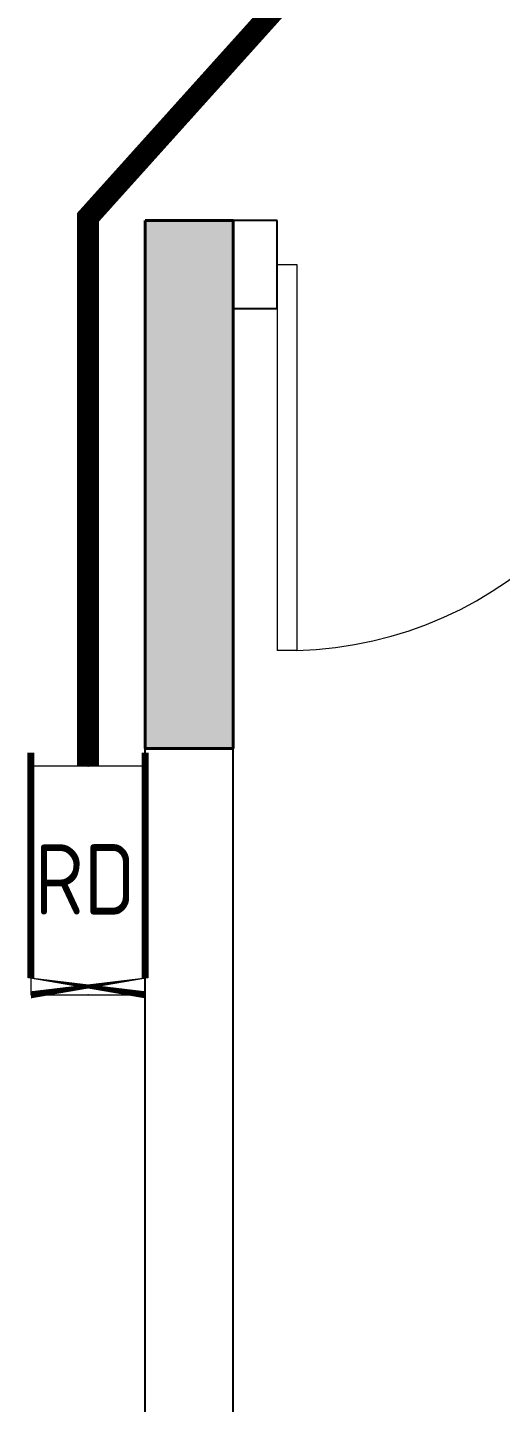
# Model space of a CAD drawing. Extents: x 3753737 to 4713801, y -857380 to 24339.
# Drawn here: x 4074845 to 4075922, y -739397 to -736272 of the extents above; entities that cross this region are included whole.
import ezdxf
from ezdxf.enums import TextEntityAlignment as Align

# ---------------------------------------------------------------- set-up
doc = ezdxf.new("R2010")
doc.units = 0
doc.header["$LTSCALE"] = 1000
doc.header["$MEASUREMENT"] = 0
doc.linetypes.add('DASH', pattern=[0.35, 0.25, -0.1])
doc.layers.get('0').update_dxf_attribs({"linetype": 'CONTINUOUS'})
for name, color, linetype in [('!!电气', 1, 'CONTINUOUS'), ('WALL', 252, 'CONTINUOUS'), ('WIRE-综合布线', 5, 'DASH')]:
    doc.layers.add(name, color=color, linetype=linetype)
for name, color, linetype, lineweight in [('COLUMN', 252, 'CONTINUOUS', 40), ('EQUIP-消防', 3, 'CONTINUOUS', 20), ('PUB_HATCH', 8, 'CONTINUOUS', 9), ('WINDOW', 146, 'CONTINUOUS', 20)]:
    doc.layers.add(name, color=color, linetype=linetype, lineweight=lineweight)
doc.styles.get("Standard").update_dxf_attribs({"font": 'gbenor.shx', "bigfont": 'gbcbig.shx'})

# ---------------------------------------------------------------- blocks, each defined once
blk = doc.blocks.new('GFDGFSDFGD')
at = {"layer": 'PUB_HATCH'}
blk.add_hatch(color=256, dxfattribs=at).paths.add_polyline_path([(454816.6, 368723.7), (454816.6, 367523.7), (455016.6, 367523.7), (455016.6, 368723.7)])
at = {"layer": 'COLUMN', "color": 252}
for p, q in [((454816.6, 368723.7), (454816.6, 367523.7)), ((455016.6, 368723.7), (454816.6, 368723.7)), ((455016.6, 367523.7), (455016.6, 368723.7)), ((454816.6, 367523.7), (455016.6, 367523.7))]:
    blk.add_line(p, q, dxfattribs=at)
blk = doc.blocks.new('$DorLib2D$00000001')
for p, q in [((0.45, 0.975), (0.5, 0.975)), ((0.45, 0), (0.45, 0.975)), ((0.5, 0), (0.5, 0.975)), ((0.5, 0), (0.45, 0))]:
    blk.add_line(p, q)
at = {"lineweight": 13}
blk.add_arc((0.475, 0), 0.975, 91.4693, 180, dxfattribs=at)
blk = doc.blocks.new('A$C5F341E43')
at = {"layer": 'WALL', "color": 252}
for p, q in [((34200, 1900), (34200, 4900)), ((34500, 4900), (34200, 4900)), ((34500, 4700), (34500, 4900)), ((34400, 1800), (34400, 4700)), ((34400, 4700), (34500, 4700))]:
    blk.add_line(p, q, dxfattribs=at)
at = {"color": 252}
blk.add_blockref('GFDGFSDFGD', (-420616.6, -363823.7), dxfattribs=at)
at = {"layer": 'WINDOW', "color": 252, "xscale": 900, "yscale": 900, "zscale": 900, "rotation": 179.9999999988986}
blk.add_blockref('$DorLib2D$00000001', (34950, 4800), dxfattribs=at)
blk = doc.blocks.new('$equip$00002771')
for p, q in [((-0.65, 0.65), (-0.65, 0)), ((0.65, 0.65), (-0.65, 0.65)), ((0.65, 0), (0.65, 0.65)), ((-0.65, 0), (0.65, 0))]:
    blk.add_line(p, q)
at = {"const_width": 0.04}
blk.add_lwpolyline([(-0.65, 0.65), (-0.65, 0), (0.65, 0), (0.65, 0.65), (-0.65, 0.65), (-0.65, 0)], dxfattribs=at)
for p in [(0, 0.65), (-0.65, 0.325), (0.65, 0.325), (0, 0)]:
    blk.add_point(p)
at = {"color": 7}
blk.add_attdef('$TEXT$', text='', height=0.4, dxfattribs=at).set_placement((0.0062, 0.343), align=Align.MIDDLE_CENTER)
at = {"color": 7, "flags": 1}
for tag, height, p in [('B', 0.4, (0.9046, 0.2456)), ('A', 0.00002, (0, 0))]:
    blk.add_attdef(tag, text='', height=height, dxfattribs=at).set_placement(p, align=Align.MIDDLE_CENTER)

msp = doc.modelspace()

# ---------------------------------------------------------------- linework, layer by layer
at = {"layer": 'WIRE-综合布线', "color": 4, "const_width": 50}
msp.add_lwpolyline([(4074983.4, -737950.2), (4074983.4, -736702.8), (4077769.1, -733609), (4078964, -733609)], dxfattribs=at)

# ---------------------------------------------------------------- block references
at = {"layer": '!!电气'}
msp.add_blockref('A$C5F341E43', (4040913.4, -741610.2), dxfattribs=at)
at = {"layer": 'EQUIP-消防', "color": 6}
ref = msp.add_blockref('$equip$00002771', (4075113.4, -738210.2), dxfattribs=dict(at, xscale=400, yscale=400, zscale=400, rotation=90.00000000024009))
ref.add_attrib('$TEXT$', 'RD', dxfattribs={"layer": '0', "color": 7, "height": 160}).set_placement((4074976.3, -738207.7), align=Align.MIDDLE_CENTER)

doc.saveas('drawing.dxf')
